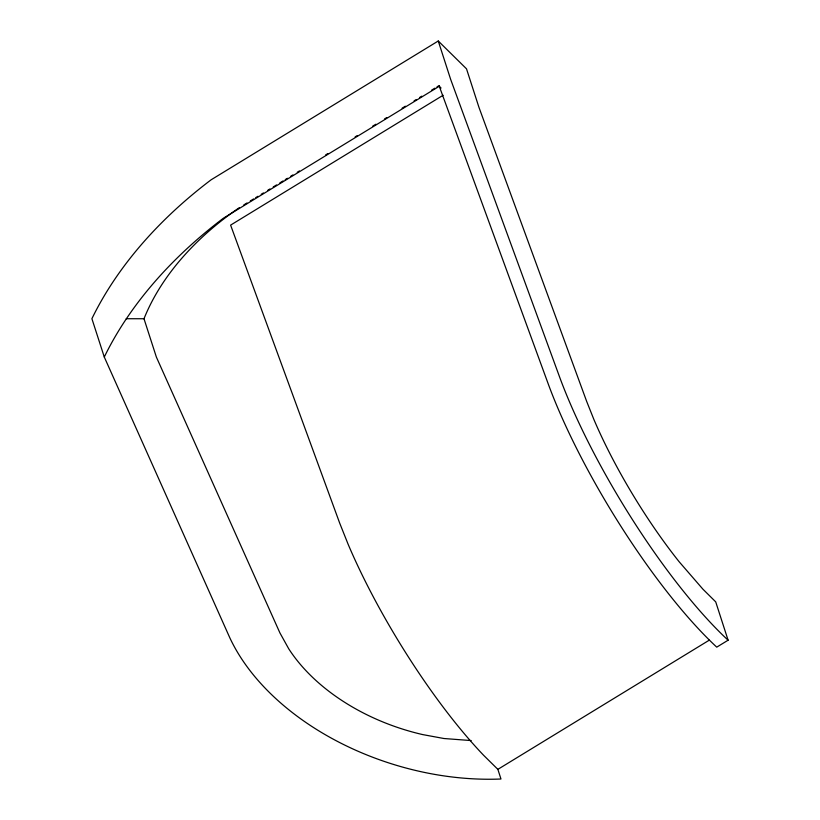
<?xml version="1.0" encoding="UTF-8"?>
<svg xmlns="http://www.w3.org/2000/svg" width="820" height="820" viewBox="0 0 820 820"><rect width="100%" height="100%" fill="white"/><g stroke="black" fill="none" stroke-linecap="round" stroke-linejoin="round"><path stroke-width="1.23" d="M104.283 357.028A408.913 277.837 -17.9 0 1 223.511 218.13L439.284 86.274L548.887 385.707A226.043 55.36 58.6 0 0 716.741 647.144L728.098 640.205L715.716 601.87L702.904 589.17L679.155 561.761A171.031 41.892 58.6 0 1 593.782 419.225L586.669 401.4L478.89 107.164L466.508 68.829L438.259 41L211.129 179.795A408.913 277.837 -17.9 0 0 91.901 318.693L104.283 357.028L229.846 637.868A226.043 149.701 17.2 0 0 500.969 779L497.863 769.355L483.585 755.261A212.288 51.998 58.6 0 1 348.141 544.306L339.726 523.221L230.604 225.121L443.107 95.263M243.745 204.959L247.025 202.95M250.305 200.951L253.575 198.952M255.758 197.62L257.941 196.277M261.221 194.278L263.404 192.946M267.771 190.281L269.954 188.938M273.234 186.939L276.504 184.941M279.784 182.932L283.064 180.933M285.247 179.6L287.43 178.268M290.7 176.259L292.883 174.926M297.25 172.261L299.443 170.929M325.642 154.908L327.826 153.576M355.132 136.889L357.315 135.556M372.598 126.218L375.878 124.22M384.611 118.879L386.794 117.547M402.087 108.199L405.357 106.2M414.09 100.86L416.283 99.527M419.553 97.529L421.736 96.186M431.566 90.179L434.846 88.181M437.029 86.848L439.212 85.516M497.863 769.355L709.269 640.164M126.208 318.724L143.992 318.744A264.183 179.498 -17.9 0 1 239.378 207.624M471.192 740.573L443.938 738.512L422.792 734.607A171.031 113.262 17.2 0 1 288.732 648.794L279.928 632.938L156.374 357.079L143.992 318.744M439.284 86.274L441.057 88.027M438.259 41L450.641 79.335L560.245 378.768A226.043 55.36 58.6 0 0 728.098 640.205"/></g></svg>
